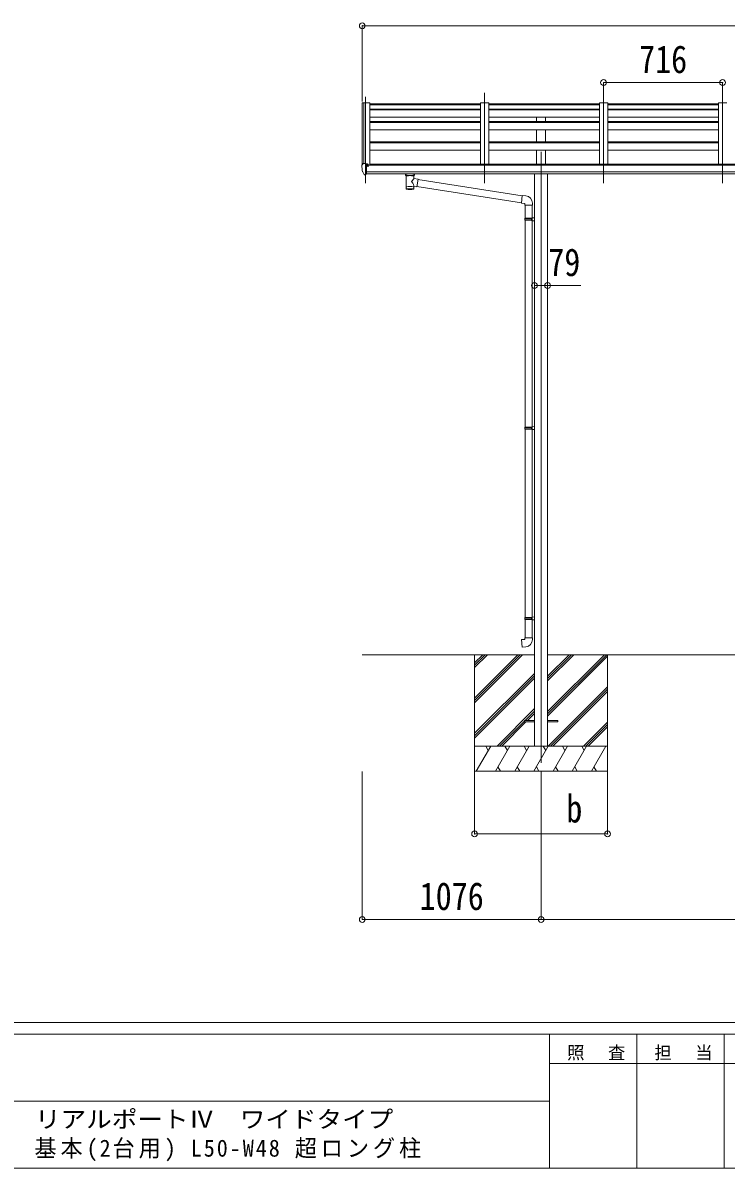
# Model space of a CAD drawing. Units: millimetres at full size. Extents: x -9783 to 9892, y -6828 to 6752.
# Drawn here: x 36 to 4267, y -6828 to 62 of the extents above; entities that cross this region are included whole.
import ezdxf
from ezdxf.enums import TextEntityAlignment as Align

# ---------------------------------------------------------------- set-up
doc = ezdxf.new("R2010")
doc.units = ezdxf.units.MM
doc.header["$LTSCALE"] = 35
doc.header["$PDMODE"] = 32
doc.header["$PDSIZE"] = 35
for name, color, linetype, lineweight in [('0-0_0', 7, 'Continuous', 9), ('0-1_本体', 4, 'Continuous', 9), ('0-2_部品', 7, 'Continuous', 9), ('0-8_PARTS2', 2, 'Continuous', 9), ('0-A_寸法', 6, 'Continuous', 9), ('F-0_240', 7, 'Continuous', 9)]:
    doc.layers.add(name, color=color, linetype=linetype, lineweight=lineweight)
doc.styles.add('ＭＳ ゴシック', font='')
doc.styles.get('ＭＳ ゴシック').set_extended_font_data('MS Gothic')

msp = doc.modelspace()

# ---------------------------------------------------------------- linework, layer by layer
at = {"layer": '0-0_0'}
for p, q in [((2078.08, -3739.42), (3114.58, -3739.42)), ((2754.08, -3739.42), (2754.08, -4439.42)), ((2754.08, -4000.15), (3014.81, -3739.42)), ((2754.08, -4014.29), (3028.96, -3739.42)), ((2754.08, -4028.44), (3043.1, -3739.42)), ((2754.08, -3816.31), (2830.96, -3739.42)), ((2754.08, -3802.16), (2816.82, -3739.42)), ((2754.08, -3788.02), (2802.68, -3739.42)), ((3193.58, -3739.42), (6014.58, -3739.42)), ((3193.58, -4081.15), (3535.31, -3739.42)), ((3193.58, -4095.29), (3549.46, -3739.42)), ((3193.58, -3897.3), (3351.46, -3739.42)), ((3193.58, -3883.16), (3337.32, -3739.42)), ((3193.58, -3869.02), (3323.18, -3739.42)), ((3193.58, -4109.44), (3554.08, -3748.94)), ((3554.08, -3739.42), (3554.08, -4439.42)), ((2754.08, -4212.28), (3114.58, -3851.79)), ((2754.08, -4226.43), (3114.58, -3865.93)), ((2754.08, -4240.57), (3114.58, -3880.07)), ((3197.44, -4289.42), (3554.08, -3932.79)), ((3211.58, -4289.42), (3554.08, -3946.93)), ((3225.73, -4289.42), (3554.08, -3961.07)), ((2889.07, -4289.42), (3114.58, -4063.92)), ((3057.73, -4134.91), (3114.58, -4078.06)), ((3071.87, -4134.91), (3114.58, -4092.2)), ((2903.22, -4289.42), (3054.08, -4138.56)), ((2917.36, -4289.42), (3062.87, -4143.91)), ((3409.57, -4289.42), (3554.08, -4144.92)), ((3423.72, -4289.42), (3554.08, -4159.06)), ((3437.86, -4289.42), (3554.08, -4173.2)), ((3554.08, -4289.42), (2754.08, -4289.42)), ((2764.37, -4439.42), (2850.97, -4289.42)), ((2835.97, -4315.41), (2820.97, -4289.42)), ((2879.84, -4439.42), (2966.44, -4289.42)), ((2951.44, -4315.41), (2936.44, -4289.42)), ((2995.31, -4439.42), (3081.91, -4289.42)), ((3066.91, -4315.41), (3051.91, -4289.42)), ((3110.78, -4439.42), (3197.38, -4289.42)), ((3182.38, -4315.41), (3167.38, -4289.42)), ((3226.25, -4439.42), (3312.85, -4289.42)), ((3297.85, -4315.41), (3282.85, -4289.42)), ((3341.72, -4439.42), (3428.32, -4289.42)), ((3398.32, -4289.42), (3413.32, -4315.41)), ((3457.19, -4439.42), (3543.8, -4289.42)), ((2754.08, -4439.42), (3554.08, -4439.42)), ((2894.84, -4413.45), (2909.84, -4439.42)), ((3010.31, -4413.44), (3025.31, -4439.42)), ((3125.78, -4413.44), (3140.78, -4439.42)), ((3241.25, -4413.45), (3256.25, -4439.42)), ((3356.72, -4413.45), (3371.72, -4439.42)), ((3472.19, -4413.45), (3487.19, -4439.42))]:
    msp.add_line(p, q, dxfattribs=at)
at = {"layer": '0-1_本体'}
for p, q in [((2078.09, -420.08), (2078.08, -790.23)), ((2079.03, -419.2), (2086.87, -418.79)), ((2087.08, -418.87), (2087.08, -783.69)), ((2087.16, -418.98), (2087.78, -420.6)), ((2123.08, -418.78), (2123.08, -793.5)), ((2789.08, -424.5), (2123.08, -424.5)), ((2789.08, -431.58), (2123.08, -431.58)), ((2789.08, -457.88), (2123.08, -457.88)), ((2789.08, -460.44), (2123.08, -460.44)), ((2789.08, -419.38), (2789.08, -786.97)), ((2839.08, -419.38), (2789.08, -419.38)), ((2839.08, -419.38), (2839.08, -786.97)), ((3505.08, -424.5), (2839.08, -424.5)), ((3505.08, -431.58), (2839.08, -431.58)), ((3505.08, -457.88), (2839.08, -457.88)), ((3505.08, -460.44), (2839.08, -460.44)), ((3505.08, -419.38), (3505.08, -786.97)), ((3555.08, -419.38), (3505.08, -419.38)), ((3555.08, -419.38), (3555.08, -786.97)), ((4221.08, -424.5), (3555.08, -424.5)), ((4221.08, -431.58), (3555.08, -431.58)), ((4221.08, -457.88), (3555.08, -457.88)), ((4221.08, -460.44), (3555.08, -460.44)), ((4221.08, -419.38), (4221.08, -786.97)), ((4271.08, -419.38), (4221.08, -419.38)), ((2789.08, -505.18), (2123.08, -505.18)), ((2789.08, -532.17), (2123.08, -532.17)), ((2789.08, -537.12), (2123.08, -537.12)), ((3505.08, -505.18), (2839.08, -505.18)), ((3505.08, -532.17), (2839.08, -532.17)), ((3505.08, -537.12), (2839.08, -537.12)), ((3126.58, -532.17), (3126.58, -505.18)), ((3181.58, -532.17), (3181.58, -505.18)), ((4221.08, -505.18), (3555.08, -505.18)), ((4221.08, -532.17), (3555.08, -532.17)), ((4221.08, -537.12), (3555.08, -537.12)), ((2789.08, -581.3), (2123.08, -581.3)), ((3505.08, -581.3), (2839.08, -581.3)), ((3126.58, -653.08), (3126.58, -581.3)), ((3181.58, -653.08), (3181.58, -581.3)), ((4221.08, -581.3), (3555.08, -581.3)), ((2789.08, -653.08), (2123.08, -653.08)), ((2789.08, -659.87), (2123.08, -659.87)), ((3505.08, -653.08), (2839.08, -653.08)), ((3505.08, -659.87), (2839.08, -659.87)), ((4221.08, -653.08), (3555.08, -653.08)), ((4221.08, -659.87), (3555.08, -659.87)), ((2789.08, -703.43), (2123.08, -703.43)), ((3505.08, -703.43), (2839.08, -703.43)), ((3126.58, -786.97), (3126.58, -703.43)), ((3181.58, -786.97), (3181.58, -703.43)), ((4221.08, -703.43), (3555.08, -703.43)), ((7103.58, -793.5), (2104.58, -793.5)), ((2128.08, -793.5), (2128.08, -786.97)), ((7080.08, -786.97), (2128.08, -786.97)), ((2104.58, -834.9), (7103.58, -834.9)), ((7103.58, -846.74), (2104.58, -846.67)), ((3114.58, -847.04), (3114.58, -4289.44)), ((3193.58, -847.04), (3193.58, -4289.44))]:
    msp.add_line(p, q, dxfattribs=at)
msp.add_lwpolyline([(2087.78, -783.69), (2087.78, -418.78), (2123.08, -418.78)], dxfattribs=at)
msp.add_circle((2112.06, -798.41), 3, dxfattribs=at)
for centre, radius, start, end in [((2079.08, -420.2), 1, 93, 173.32986), ((2086.88, -419.09), 0.301, 21.06327, 92.86679)]:
    msp.add_arc(centre, radius, start, end, dxfattribs=at)
at = {"layer": '0-2_部品'}
for p, q in [((2076.08, -793.06), (2076.08, -793.69)), ((2082.99, -784.26), (2078.93, -790.07)), ((2098.08, -852.19), (2098.08, -783.69)), ((2099.58, -784.61), (2098.08, -784.61)), ((2104.58, -793.42), (2098.08, -793.03)), ((2099.58, -784.61), (2099.58, -790.78)), ((2109.26, -786.11), (2099.58, -785.38)), ((2099.58, -788.38), (2113.58, -788.43)), ((2109.06, -798.61), (2109.58, -798.61)), ((2109.58, -798.61), (2109.88, -798.61)), ((2110.08, -788.42), (2110.08, -786.52)), ((2114.58, -789.54), (2114.58, -793.5)), ((2090.46, -850.38), (2080.71, -835)), ((2096.58, -852.1), (2092.87, -851.87)), ((2096.58, -852.1), (2098.08, -852.19)), ((2098.08, -849.99), (2098.58, -849.99)), ((2098.58, -849.99), (2099.08, -848.99)), ((2104.58, -848.99), (2099.08, -848.99)), ((2338.58, -853), (2338.58, -846.88)), ((2342.68, -857.5), (2342.67, -937.79)), ((2388.48, -875.07), (2388.48, -857.49)), ((2413.7, -878.98), (2388.48, -875.07)), ((2392.58, -853), (2392.58, -846.88)), ((2413.7, -878.98), (2406.68, -924.24)), ((3040.54, -978.29), (2413.39, -880.99)), ((2388.5, -937.79), (2388.48, -921.16)), ((2388.48, -921.41), (2406.68, -924.24)), ((3036.87, -1020.22), (2406.95, -922.5)), ((3061.5, -978.67), (3040.67, -976.85)), ((3102.58, -1034.42), (3102.58, -1023.5)), ((3056.58, -1034.42), (3102.58, -1034.42)), ((3058.58, -1034.42), (3058.58, -1113.68)), ((3100.58, -1034.42), (3100.58, -1111.12)), ((3056.58, -1115.68), (3057.58, -1113.68)), ((3056.58, -1115.68), (3100.58, -1115.68)), ((3056.58, -1115.68), (3056.58, -1123.68)), ((3056.58, -1123.68), (3100.58, -1123.68)), ((3056.58, -1123.68), (3057.58, -1125.68)), ((3057.58, -1113.68), (3100.58, -1113.68)), ((3057.58, -1125.68), (3100.58, -1125.68)), ((3058.58, -1125.68), (3058.58, -2369.86)), ((3096.11, -1115.68), (3095.68, -1113.68)), ((3098.58, -1111.18), (3114.58, -1110.71)), ((3098.58, -1113.18), (3098.58, -1111.18)), ((3098.58, -1113.18), (3100.58, -1113.18)), ((3098.58, -1128.18), (3098.58, -1126.18)), ((3098.58, -1128.18), (3114.58, -1128.65)), ((3100.58, -1128.23), (3100.58, -2367.3)), ((3114.58, -1110.71), (3114.58, -1128.65)), ((3056.58, -2371.86), (3057.58, -2369.86)), ((3056.58, -2371.86), (3100.58, -2371.86)), ((3056.58, -2371.86), (3056.58, -2379.86)), ((3056.58, -2379.86), (3100.58, -2379.86)), ((3056.58, -2379.86), (3057.58, -2381.86)), ((3057.58, -2369.86), (3100.58, -2369.86)), ((3057.58, -2381.86), (3100.58, -2381.86)), ((3058.58, -2381.86), (3058.58, -3515.02)), ((3096.11, -2371.86), (3095.68, -2369.86)), ((3098.58, -2367.36), (3114.58, -2366.89)), ((3098.58, -2369.36), (3098.58, -2367.36)), ((3098.58, -2369.36), (3100.58, -2369.36)), ((3098.58, -2384.36), (3098.58, -2382.36)), ((3098.58, -2384.36), (3114.58, -2384.83)), ((3100.58, -2384.42), (3100.58, -3512.46)), ((3114.58, -2366.89), (3114.58, -2384.83)), ((3098.58, -3512.52), (3114.58, -3512.05)), ((3098.58, -3514.52), (3098.58, -3512.52)), ((3114.58, -3512.05), (3114.58, -3529.99)), ((3056.58, -3517.02), (3057.58, -3515.02)), ((3056.58, -3517.02), (3100.58, -3517.02)), ((3056.58, -3517.02), (3056.58, -3525.02)), ((3056.58, -3525.02), (3100.58, -3525.02)), ((3056.58, -3525.02), (3057.58, -3527.02)), ((3057.58, -3515.02), (3100.58, -3515.02)), ((3057.58, -3527.02), (3100.58, -3527.02)), ((3058.58, -3527.02), (3058.58, -3637.02)), ((3096.11, -3517.02), (3095.68, -3515.02)), ((3098.58, -3514.52), (3100.58, -3514.52)), ((3098.58, -3529.52), (3098.58, -3527.52)), ((3098.58, -3529.52), (3114.58, -3529.99)), ((3100.58, -3529.58), (3100.58, -3637.02)), ((3056.58, -3637.02), (3102.58, -3637.02)), ((3056.58, -3647.02), (3056.58, -3637.02)), ((3102.58, -3637.02), (3102.58, -3647.94))]:
    msp.add_line(p, q, dxfattribs=at)
at = {"layer": '0-2_部品', "color": 4}
for p, q in [((3054.08, -4134.91), (3114.58, -4134.91)), ((3054.08, -4134.91), (3054.08, -4143.91)), ((3054.08, -4143.91), (3114.58, -4143.91)), ((3193.58, -4134.91), (3254.08, -4134.91)), ((3193.58, -4143.91), (3254.08, -4143.91)), ((3254.08, -4134.91), (3254.08, -4143.91))]:
    msp.add_line(p, q, dxfattribs=at)
at = {"layer": '0-2_部品'}
for points in [[(2098.08, -783.69), (2086.08, -783.69), (2083.75, -783.83)], [(2104.58, -848.99), (2104.58, -790.78), (2099.58, -790.78)], [(2109.26, -786.11), (2109.43, -786.12), (2109.58, -786.16), (2109.73, -786.2), (2109.85, -786.25), (2109.95, -786.31), (2110.02, -786.38), (2110.07, -786.45), (2110.08, -786.52)], [(2109.88, -797.42), (2109.88, -798.61), (2114.58, -798.61)], [(2114.58, -796.99), (2114.58, -798.61), (2115.06, -798.61)], [(2098.08, -838.3), (2101.25, -837.89), (2104.58, -837.46)], [(2338.62, -853.06), (2338.6, -852.7), (2338.84, -851.74), (2339.36, -850.86), (2340.17, -850.02), (2341.28, -849.22), (2342.68, -848.5)], [(2338.62, -852.94), (2338.6, -853.3), (2338.84, -854.26), (2339.36, -855.14), (2340.17, -855.98), (2341.28, -856.77), (2342.68, -857.5)], [(2388.48, -848.51), (2388.71, -848.6), (2390.07, -849.34), (2391.18, -850.19), (2391.94, -851.05), (2392.4, -851.95), (2392.57, -852.84)], [(2388.48, -857.49), (2388.71, -857.39), (2390.07, -856.66), (2391.18, -855.81), (2391.94, -854.95), (2392.4, -854.05), (2392.57, -853.16)], [(3040.67, -976.85), (3036.66, -1022.68), (3056.58, -1024.42), (3056.58, -1034.42)], [(3096.11, -1115.68), (3096.11, -1123.68), (3095.68, -1125.68)], [(3098.58, -1126.18), (3100.58, -1126.18), (3100.58, -1113.18)], [(3096.11, -2371.86), (3096.11, -2379.86), (3095.68, -2381.86)], [(3098.58, -2382.36), (3100.58, -2382.36), (3100.58, -2369.36)], [(3096.11, -3517.02), (3096.11, -3525.02), (3095.68, -3527.02)], [(3098.58, -3527.52), (3100.58, -3527.52), (3100.58, -3514.52)], [(3061.5, -3692.77), (3040.67, -3694.59), (3036.66, -3648.77), (3056.58, -3647.02)]]:
    msp.add_lwpolyline(points, dxfattribs=at)
for centre, radius, start, end in [((2079.08, -793.06), 3, 93, 180), ((2268.57, -793.69), 192.49, 180.0008, 192.1233), ((2083.81, -784.83), 1, 93.5, 145), ((2112.08, -798.61), 2.5, 151.64236, 180), ((2112.08, -798.61), 2.5, 0, 151.64236), ((2083.31, -833.5), 3, 191.83348, 210), ((2093.06, -848.88), 3, 210, 266.5), ((2355.65, -898.22), 51.38, 92.46126, 104.61963), ((2375.54, -898.22), 51.38, 75.38037, 87.53874), ((3057.58, -1023.5), 45, 0, 85), ((3057.58, -3647.94), 45, 275, 0)]:
    msp.add_arc(centre, radius, start, end, dxfattribs=at)
for centre, major_axis, ratio, start_param, end_param in [((2113.58, -789.54), (-0.02, 1.1), 0.906239, 4.6917496, 6.2625459), ((2365.58, -858.69), (-22.91, -0.42), 0.072511, 4.711586, 6.2823824), ((2365.61, -857.06), (-22.91, -0.42), 0.072511, 4.711586, 6.2823824), ((2365.56, -857.07), (22.92, -0.42), 0.07247, 0.0008089, 1.5716053), ((2365.56, -858.69), (22.92, -0.42), 0.07247, 0.0008089, 1.5716053), ((2365.58, -894.62), (-22.81, 26.62), 0.234429, 3.1563334, 4.5976381), ((2368.14, -897.27), (20.32, 22.25), 0.045535, 4.9756507, 6.2441899), ((2376.58, -853), (16, 0), 0.361356, 0, 0.0194874), ((2376.58, -853), (16, 0), 0.361356, 6.2636979, 6.2831853), ((2365.58, -937.79), (22.92, 0), 0.101955, 6.2829723, 9.4248207), ((2365.58, -937.79), (22.92, 0), 0.101955, 3.1415499, 6.2833984), ((2365.58, -925.35), (22.91, 0), 0.122865, 6.2831853, 9.424778)]:
    msp.add_ellipse(centre, major_axis=major_axis, ratio=ratio, start_param=start_param, end_param=end_param, dxfattribs=at)
at = {"layer": '0-8_PARTS2'}
for p, q in [((2098.08, -383.73), (2098.08, -903.02)), ((2814.08, -903.02), (2814.08, -359.17)), ((3530.08, -903.02), (3530.08, -359.17)), ((4246.08, -903.02), (4246.08, -359.17)), ((3154.08, -714.21), (3154.08, -4389.44))]:
    msp.add_line(p, q, dxfattribs=at)
at = {"layer": '0-A_寸法'}
for p, q in [((2078.09, 44.47), (2078.09, -411.1)), ((2078.09, 44.47), (7130.08, 44.47)), ((3530.08, -296.97), (3530.08, -414.57)), ((3530.08, -296.97), (4246.08, -296.97)), ((4246.08, -296.97), (4246.08, -414.57)), ((3114.58, -1518.17), (3193.58, -1518.17)), ((3193.58, -1518.17), (3393.58, -1518.17)), ((2078.09, -5332.3), (2078.09, -4442.91)), ((2754.08, -4817.32), (2754.08, -4442.91)), ((3154.08, -5332.3), (3154.08, -4442.91)), ((3554.08, -4817.32), (3554.08, -4442.91)), ((2754.08, -4817.32), (3554.08, -4817.32)), ((2078.09, -5332.3), (3154.08, -5332.3)), ((3154.08, -5332.3), (6054.08, -5332.3))]:
    msp.add_line(p, q, dxfattribs=at)
for p in [(2078.09, 44.47), (3530.08, -296.97), (4246.08, -296.97), (3114.58, -1518.17), (3193.58, -1518.17), (2754.08, -4817.32), (3554.08, -4817.32), (2078.09, -5332.3), (3154.08, -5332.3)]:
    msp.add_point(p, dxfattribs=at)
at = {"layer": 'F-0_240', "color": 5}
for p, q in [((-9783.03, -5953.1), (9396.97, -5953.1)), ((-9783.03, -6023.1), (6285.75, -6023.1)), ((3205.75, -6023.1), (3205.75, -6828.1)), ((3730.75, -6023.1), (3730.75, -6828.1)), ((4255.75, -6023.1), (4255.75, -6828.1)), ((3205.75, -6198.1), (5305.75, -6198.1)), ((-3969.25, -6425.6), (3205.75, -6425.6)), ((-9783.03, -6828.1), (9396.97, -6828.1))]:
    msp.add_line(p, q, dxfattribs=at)

# ---------------------------------------------------------------- texts
at = {"layer": '0-A_寸法', "color": 7, "style": 'ＭＳ ゴシック', "width": 0.85}
for s, p in [('716', (3743.71, -289.97)), ('79', (3197.33, -1511.17)), ('b', (3305.96, -4798.32)), ('1076', (2423.59, -5325.3))]:
    msp.add_text(s, height=166.8, dxfattribs=at).set_placement(p, align=Align.BOTTOM_LEFT)
at = {"layer": 'F-0_240', "style": 'ＭＳ ゴシック', "width": 1.1}
msp.add_text('リアルポートⅣ\u3000ワイドタイプ', height=102.6, dxfattribs=at).set_placement((109.35, -6616.22), align=Align.BOTTOM_LEFT)
at = {"layer": 'F-0_240', "attachment_point": 7, "style": 'ＭＳ ゴシック'}
for s, insert, char_height in [('\\T1.17;照\u3000査', (3310.76, -6180.6), 76.98), ('\\T1.17;担\u3000当', (3835.76, -6180.6), 76.98), ('\\T1.18;\\W0.95;基本(2台用)\\~L50-W48\\~超ロング柱', (105.77, -6786.55), 102.6)]:
    msp.add_mtext(s, dxfattribs=dict(at, insert=insert, char_height=char_height))

doc.saveas('drawing.dxf')
